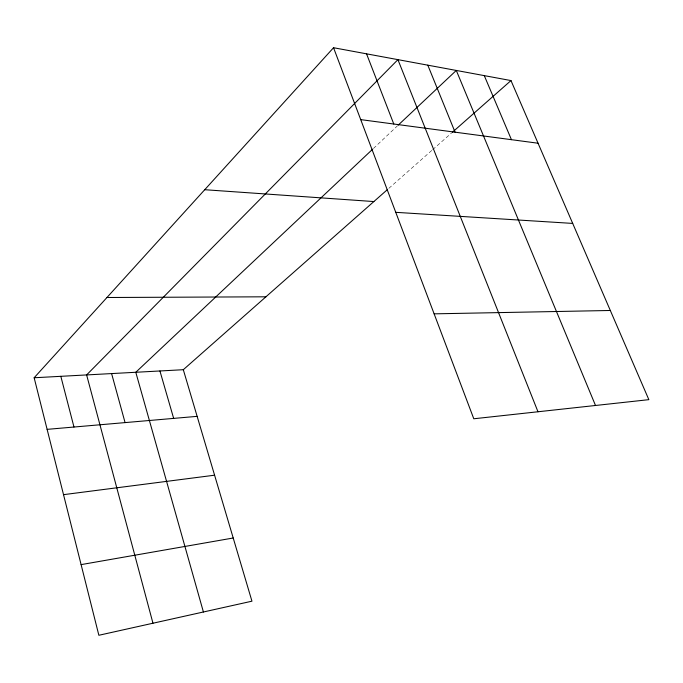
<?xml version="1.0" encoding="UTF-8"?>
<svg xmlns="http://www.w3.org/2000/svg" width="683" height="683" viewBox="0 0 683 683"><rect width="100%" height="100%" fill="white"/><g stroke="black" fill="none" stroke-linecap="round" stroke-linejoin="round"><path stroke-width="0.51" stroke-dasharray="3.42 2.56" d="M373.464 148.442L397.31 125.996M388.849 188.337L431.921 150.328M432.698 149.645L451.412 133.125"/><path stroke-width="1.02" d="M387.27 189.729L183.309 369.708L251.95 601.185L98.856 635.275L34.15 377.759L333.543 47.725L510.978 80.568L648.85 399.657L473.789 418.773L333.543 47.725M372.696 149.167L135.789 372.269L203.414 611.994M398.078 125.262L456.295 70.443L595.508 405.48M452.197 132.442L510.978 80.568M81.098 564.619L233.21 537.999M63.528 494.663L214.59 475.197M47.118 429.359L197.139 416.357M34.15 377.759L183.309 369.708M434.132 313.847L610.32 310.483M106.949 297.506L265.926 296.806M395.756 212.328L572.704 223.418M204.738 189.712L373.866 201.562M360.718 119.619L538.05 143.225M484.281 75.625L511.439 139.682M427.806 65.175L455.066 132.178M537.982 411.764L397.924 59.643L86.621 374.924L152.966 623.229M366.54 53.829L393.784 124.016M159.933 370.963L173.653 418.389M111.602 373.575L125.074 422.606M60.821 376.316L73.977 427.029"/></g></svg>
